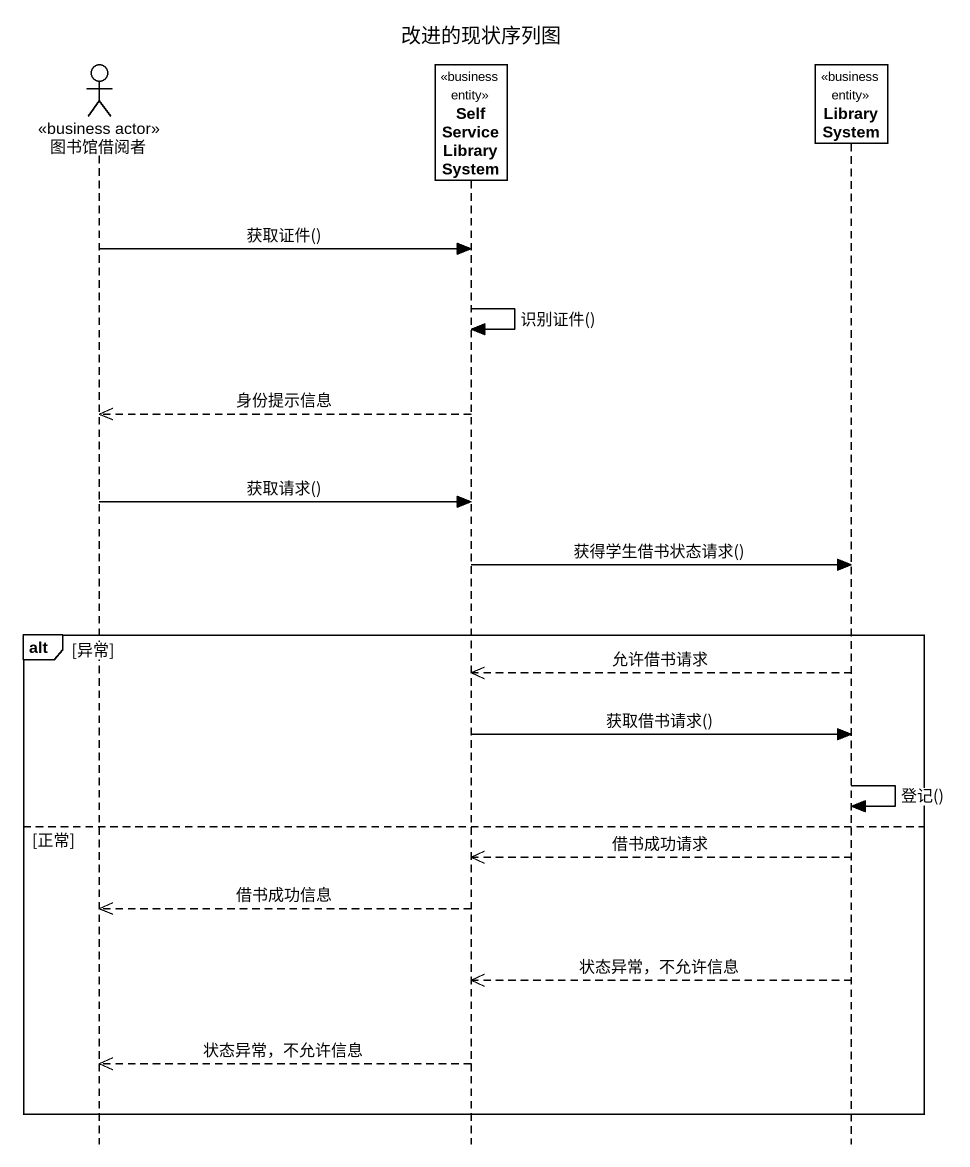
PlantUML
@startuml
title 改进的现状序列图
hide footbox
actor 图书馆借阅者 <<business actor>>
participant SelfServiceLibrarySystem <<business entity>>
participant LibrarySystem <<business entity>>

图书馆借阅者 -> SelfServiceLibrarySystem : 获取证件()
SelfServiceLibrarySystem -> SelfServiceLibrarySystem : 识别证件()
SelfServiceLibrarySystem -->> 图书馆借阅者 : 身份提示信息
图书馆借阅者 -> SelfServiceLibrarySystem : 获取请求()
SelfServiceLibrarySystem -> LibrarySystem : 获得学生借书状态请求()
alt 异常
  LibrarySystem -->> SelfServiceLibrarySystem : 允许借书请求
  SelfServiceLibrarySystem -> LibrarySystem : 获取借书请求()
  LibrarySystem -> LibrarySystem : 登记()
else 正常
  LibrarySystem -->> SelfServiceLibrarySystem : 借书成功请求
  SelfServiceLibrarySystem -->> 图书馆借阅者 : 借书成功信息
  LibrarySystem -->> SelfServiceLibrarySystem : 状态异常，不允许信息
  SelfServiceLibrarySystem -->> 图书馆借阅者 : 状态异常，不允许信息
end
@enduml
